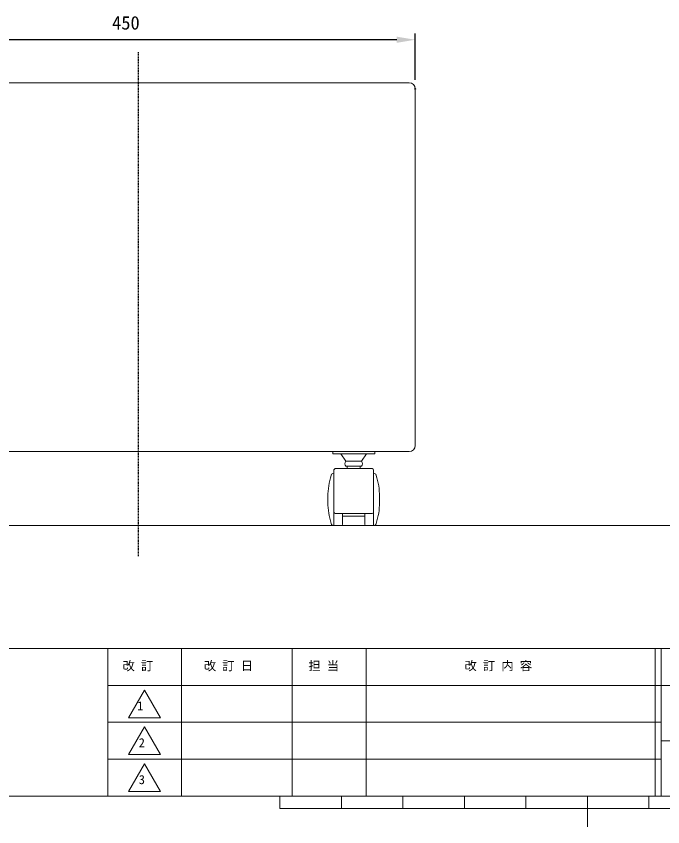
# Model space of a CAD drawing. Units: millimetres, scale not verified. Extents: x -203 to 203, y -143 to 143.
# Drawn here: x -92.9 to 12.3, y -143 to -11.1 of the extents above; entities that cross this region are included whole.
import ezdxf
from ezdxf.enums import TextEntityAlignment as Align

# ---------------------------------------------------------------- set-up
doc = ezdxf.new("R2010")
doc.units = ezdxf.units.MM
doc.header["$LTSCALE"] = 0.5
doc.header["$PDMODE"] = 32
doc.header["$PDSIZE"] = 0.1
doc.linetypes.add('USER1', pattern=[0.629921, 0.393701, -0.07874, 0.07874, -0.07874])
for name, color, linetype, lineweight in [('0-1_DIMENSION_LINES$02_DIMENSI', 7, 'Continuous', 25), ('0-3_DIMENSION_LINES$03_LINES', 7, 'Continuous', 18), ('0-4_DIMENSION_LINES$01_CENTER_', 7, 'USER1', 25), ('0-6_図面_FORMAT$03_TEXT', 7, 'Continuous', 18), ('0-9_図面_FORMAT$01_WAKU$OUT_LINE', 6, 'Continuous', 18), ('0-A_図面_FORMAT$01_WAKU$SUB_LINE', 7, 'Continuous', 18)]:
    doc.layers.add(name, color=color, linetype=linetype, lineweight=lineweight)
doc.layers.add('0-2_DEFPOINTS', color=7, linetype='Continuous')
doc.styles.add('ＭＳ ゴシック', font='')
doc.styles.get('ＭＳ ゴシック').set_extended_font_data('MS Gothic')

# ---------------------------------------------------------------- blocks, each defined once
blk = doc.blocks.new('D2')
at = {"layer": '0-1_DIMENSION_LINES$02_DIMENSI'}
for p, q in [((184, 254.054), (184, 269.054)), ((364, 254.054), (364, 269.054)), ((358, 267.054), (190, 267.054))]:
    blk.add_line(p, q, dxfattribs=at)
for points in [[(190, 268.054), (190, 266.054), (184, 267.054)], [(358, 266.054), (358, 268.054), (364, 267.054)]]:
    blk.add_solid(points, dxfattribs=at)
at = {"layer": '0-2_DEFPOINTS'}
for p in [(184, 267.054), (184, 251.054), (364, 251.054)]:
    blk.add_point(p, dxfattribs=at)
at = {"layer": '0-1_DIMENSION_LINES$02_DIMENSI', "style": 'ＭＳ ゴシック'}
blk.add_text('450', height=4.399, dxfattribs=at).set_placement((265.429, 269.054), align=Align.BOTTOM_LEFT)

msp = doc.modelspace()

# ---------------------------------------------------------------- linework, layer by layer
at = {"layer": '0-3_DIMENSION_LINES$03_LINES'}
for p, q in [((-117, -21.9731), (-29, -21.9731)), ((-28, -22.9731), (-28, -80.9731)), ((-29, -81.9731), (-117, -81.9731)), ((-39.4161, -83.932), (-39.4161, -83.9358)), ((-39.4161, -83.9358), (-39.4161, -83.9397)), ((-36.716, -83.5332), (-39.284, -83.5332)), ((-39.284, -84.3385), (-36.716, -84.3385)), ((-36.5839, -83.9358), (-36.5839, -83.932)), ((-36.5839, -83.9397), (-36.5839, -83.9358)), ((-41.2602, -85.496), (-41.207, -85.496)), ((-41.207, -85.496), (-41.207, -94)), ((-34.7398, -85.496), (-34.793, -85.496)), ((-34.793, -85.496), (-34.793, -94)), ((-41.662, -85.8388), (-41.6411, -85.7738)), ((-34.338, -85.8388), (-34.3589, -85.7738)), ((-42.2, -89.648), (-42.2, -89.2781)), ((-42.2, -90.2179), (-42.2, -89.648)), ((-33.8, -89.648), (-33.8, -89.2781)), ((-33.8, -90.2179), (-33.8, -89.648)), ((-39.8, -92.0189), (-39.8, -93.7484)), ((-36.2, -92.0189), (-36.2, -93.7484)), ((-34.793, -91.8189), (-34.793, -91.7673)), ((-143, -94), (157, -94)), ((-41.6411, -93.7222), (-41.662, -93.6571)), ((-41.207, -94), (-41.2602, -94)), ((-40.04, -94), (-41.207, -94)), ((-40, -94), (-40.04, -94)), ((-39.8, -93.7484), (-39.8, -93.8)), ((-36.2, -93.7484), (-36.2, -93.8)), ((-36, -94), (-35.96, -94)), ((-35.96, -94), (-34.793, -94)), ((-34.793, -94), (-34.7398, -94)), ((-34.3589, -93.7222), (-34.338, -93.6571))]:
    msp.add_line(p, q, dxfattribs=at)
for points in [[(-41.42, -81.9731), (-34.58, -81.9731), (-34.58, -82.3505), (-41.42, -82.3505)], [(-40.1, -82.3505), (-39.284, -83.5332), (-36.716, -83.5332), (-35.9, -82.3505)], [(-39.044, -84.3385), (-36.956, -84.3385), (-36.956, -84.7159), (-39.044, -84.7159)], [(-39.8, -92.0189), (-36.2, -92.0189), (-36.2, -92.458), (-39.8, -92.458)]]:
    msp.add_lwpolyline(points, close=True, dxfattribs=at)
for points in [[(-41.207, -84.9411), (-41.207, -84.9927), (-41.207, -91.7673), (-41.207, -91.8189)], [(-34.993, -84.7411), (-35.033, -84.7411), (-40.967, -84.7411), (-41.007, -84.7411)], [(-34.793, -91.7673), (-34.793, -84.9927), (-34.793, -84.9411)], [(-41.007, -92.0189), (-40.967, -92.0189), (-35.033, -92.0189), (-34.993, -92.0189)]]:
    msp.add_lwpolyline(points, dxfattribs=at)
for centre, radius, start, end in [((-29, -22.9731), 1, 0, 90), ((-29, -80.9731), 1, 270, 360), ((-38.7484, -83.932), 0.6677, 143.33509, 180), ((-38.7484, -83.9397), 0.6677, 180, 216.66491), ((-37.2516, -83.932), 0.6677, 0, 36.66491), ((-37.2516, -83.9397), 0.6677, 323.33509, 360), ((-41.2602, -85.896), 0.4, 90, 162.21677), ((-41.007, -84.9411), 0.2, 90, 180), ((-34.993, -84.9411), 0.2, 0, 90), ((-34.7398, -85.896), 0.4, 17.78323, 90), ((-30.9384, -89.2781), 11.2616, 162.21777, 180), ((-45.0616, -89.2781), 11.2616, 0, 17.78223), ((-30.9384, -90.2179), 11.2616, 180, 197.78223), ((-45.0616, -90.2179), 11.2616, 342.21777, 0), ((-41.007, -91.8189), 0.2, 180, 270), ((-34.993, -91.8189), 0.2, 270, 0), ((-41.2602, -93.6), 0.4, 197.78323, 270), ((-40, -93.8), 0.2, 270, 0), ((-36, -93.8), 0.2, 180, 270), ((-34.7398, -93.6), 0.4, 270, 342.21677)]:
    msp.add_arc(centre, radius, start, end, dxfattribs=at)
at = {"layer": '0-4_DIMENSION_LINES$01_CENTER_'}
msp.add_line((-73, -99), (-73, -17), dxfattribs=at)
at = {"layer": '0-6_図面_FORMAT$03_TEXT'}
for p, q in [((-72, -120.75), (-74.5981, -125.25)), ((-69.4019, -125.25), (-72, -120.75)), ((-74.5981, -125.25), (-69.4019, -125.25)), ((-72, -126.75), (-74.5981, -131.25)), ((-69.4019, -131.25), (-72, -126.75)), ((-74.5981, -131.25), (-69.4019, -131.25)), ((-72, -132.75), (-74.5981, -137.25)), ((-69.4019, -137.25), (-72, -132.75)), ((-74.5981, -137.25), (-69.4019, -137.25))]:
    msp.add_line(p, q, dxfattribs=at)
at = {"layer": '0-9_図面_FORMAT$01_WAKU$OUT_LINE'}
for p, q in [((198, -114), (-198, -114)), ((-78, -114), (-78, -138)), ((11, -114), (11, -138)), ((12, -114), (12, -138)), ((198, -120), (-78, -120)), ((-198, -138), (198, -138)), ((-50, -140), (-50, -138)), ((-40, -140), (-40, -138)), ((-30, -140), (-30, -138)), ((-20, -140), (-20, -138)), ((-10, -140), (-10, -138)), ((0, -138), (0, -143)), ((10, -140), (10, -138)), ((-50, -140), (50, -140))]:
    msp.add_line(p, q, dxfattribs=at)
at = {"layer": '0-A_図面_FORMAT$01_WAKU$SUB_LINE'}
for p, q in [((-66, -114), (-66, -138)), ((-48, -114), (-48, -138)), ((-36, -114), (-36, -138)), ((12, -126), (-78, -126)), ((12, -129), (144, -129)), ((12, -132), (-78, -132))]:
    msp.add_line(p, q, dxfattribs=at)

# ---------------------------------------------------------------- block references
at = {"layer": '0-1_DIMENSION_LINES$02_DIMENSI', "xscale": 0.5, "yscale": 0.5}
msp.add_blockref('D2', (-210, -148.5), dxfattribs=at)

# ---------------------------------------------------------------- texts
at = {"layer": '0-6_図面_FORMAT$03_TEXT', "style": 'ＭＳ ゴシック'}
for s, p in [('改 訂', (-75.5838, -117.9799)), ('改 訂 日', (-62.3608, -117.9799)), ('担 当', (-45.3714, -117.9799)), ('改 訂 内 容', (-19.9835, -117.964)), ('1', (-73.1918, -124.4965)), ('2', (-72.9498, -130.4965)), ('3', (-72.9398, -136.4965))]:
    msp.add_text(s, height=1.466, dxfattribs=at).set_placement(p, align=Align.BOTTOM_LEFT)

doc.saveas('drawing.dxf')
